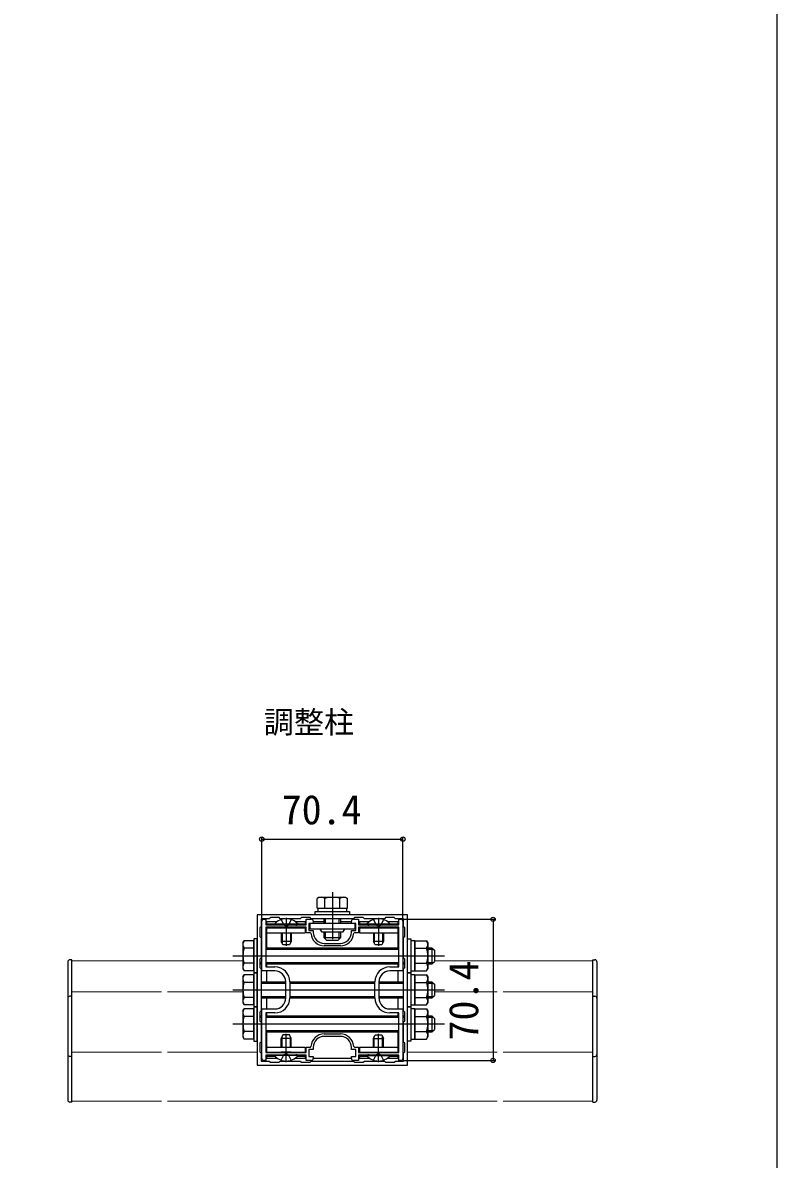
# Model space of a CAD drawing. Units: millimetres, scale not verified. Extents: x -875 to 875, y -1305 to 1297.
# Drawn here: x 499 to 875, y -732 to -165 of the extents above; entities that cross this region are included whole.
import ezdxf
from ezdxf.enums import TextEntityAlignment as Align

# ---------------------------------------------------------------- set-up
doc = ezdxf.new("R2010")
doc.units = ezdxf.units.MM
doc.header["$LTSCALE"] = 8
for name, color, linetype in [('0-1_USER1', 3, 'Continuous'), ('0-2_YKK_11', 7, 'Continuous'), ('0-3_YKK_11E', 7, 'Continuous'), ('0-5_YKK_13', 4, 'Continuous'), ('0-6_YKK_D', 6, 'Continuous'), ('0-7_YKK_ZWAK', 7, 'Continuous')]:
    doc.layers.add(name, color=color, linetype=linetype)
doc.layers.add('0-4_YKK_12', color=2, linetype='Continuous', lineweight=18)
doc.styles.add('ＭＳ ゴシック', font='')
doc.styles.get('ＭＳ ゴシック').set_extended_font_data('MS Gothic')

msp = doc.modelspace()

# ---------------------------------------------------------------- linework, layer by layer
at = {"layer": '0-2_YKK_11'}
for p, q in [((649, -624), (657, -624)), ((657, -625.2), (649, -625.2)), ((629.8, -651.2), (629.8, -643.2)), ((631.8, -643.2), (631.8, -651.2)), ((674.2, -651.2), (674.2, -643.2)), ((676.2, -643.2), (676.2, -651.2)), ((649, -669.2), (657, -669.2)), ((657, -670.4), (649, -670.4))]:
    msp.add_line(p, q, dxfattribs=at)
for points in [[(618.8, -612), (619.8, -612), (619.8, -614.7), (629.48, -614.7), (629.74, -614.85), (630.26, -614.85), (630.52, -614.7), (634.48, -614.7), (634.74, -614.85), (635.26, -614.85), (635.52, -614.7), (640, -614.7), (640, -612), (642.5, -612)], [(663.5, -612), (666, -612), (666, -614.7), (670.48, -614.7), (670.74, -614.85), (671.26, -614.85), (671.52, -614.7), (675.48, -614.7), (675.74, -614.85), (676.26, -614.85), (676.52, -614.7), (686.2, -614.7), (686.2, -612), (687.2, -612)], [(624.3, -637.7), (617.8, -637.7), (617.8, -613)], [(642.317, -618.979), (642.018, -618.7), (640, -618.7), (640, -615.9), (619.8, -615.9), (619.8, -635.7), (624.3, -635.7)], [(643.5, -613), (643.5, -614), (641.2, -614), (641.2, -617.5), (643.5, -617.5), (643.5, -618.5)], [(662.5, -618.5), (662.5, -617.5), (664.8, -617.5), (664.8, -614), (662.5, -614), (662.5, -613)], [(686.2, -615.9), (666, -615.9), (666, -618.7), (663.982, -618.7), (663.683, -618.979)], [(688.2, -613), (688.2, -637.7), (681.7, -637.7)], [(681.7, -635.7), (686.2, -635.7), (686.2, -615.9)], [(617.8, -681.4), (617.8, -656.7), (624.3, -656.7)], [(681.7, -656.7), (688.2, -656.7), (688.2, -681.4)], [(624.3, -658.7), (619.8, -658.7), (619.8, -678.5), (640, -678.5), (640, -675.7), (642.018, -675.7), (642.317, -675.421)], [(663.683, -675.421), (663.982, -675.7), (666, -675.7), (666, -678.5), (686.2, -678.5), (686.2, -658.7), (681.7, -658.7)], [(642.5, -682.4), (640, -682.4), (640, -679.7), (635.52, -679.7), (635.26, -679.55), (634.74, -679.55), (634.48, -679.7), (630.52, -679.7), (630.26, -679.55), (629.74, -679.55), (629.48, -679.7), (619.8, -679.7), (619.8, -682.4), (618.8, -682.4)], [(643.5, -675.9), (643.5, -676.9), (641.2, -676.9), (641.2, -680.4), (643.5, -680.4), (643.5, -681.4)], [(662.5, -681.4), (662.5, -680.4), (664.8, -680.4), (664.8, -676.9), (662.5, -676.9), (662.5, -675.9)], [(687.2, -682.4), (686.2, -682.4), (686.2, -679.7), (676.52, -679.7), (676.26, -679.55), (675.74, -679.55), (675.48, -679.7), (671.52, -679.7), (671.26, -679.55), (670.74, -679.55), (670.48, -679.7), (666, -679.7), (666, -682.4), (663.5, -682.4)]]:
    msp.add_lwpolyline(points, dxfattribs=at)
for centre, radius, start, end in [((618.8, -613), 1, 90.00001, 179.99999), ((642.5, -613), 1, 0.00001, 89.99999), ((663.5, -613), 1, 90.00001, 179.99999), ((687.2, -613), 1, 0.00001, 89.99999), ((649, -618.5), 6.7, 184.09604, 270), ((649, -618.5), 5.5, 180.00001, 269.99999), ((657, -618.5), 5.5, 270.00001, 359.99999), ((657, -618.5), 6.7, 270, 355.90396), ((624.3, -643.2), 7.5, 0.00001, 89.99999), ((624.3, -643.2), 5.5, 0.00001, 89.99999), ((681.7, -643.2), 7.5, 90.00001, 179.99999), ((681.7, -643.2), 5.5, 90.00001, 179.99999), ((624.3, -651.2), 5.5, 270.00001, 359.99999), ((624.3, -651.2), 7.5, 270.00001, 359.99999), ((681.7, -651.2), 7.5, 180.00001, 269.99999), ((681.7, -651.2), 5.5, 180.00001, 269.99999), ((649, -675.9), 6.7, 90, 175.90396), ((649, -675.9), 5.5, 90.00001, 179.99999), ((657, -675.9), 6.7, 4.09604, 90), ((657, -675.9), 5.5, 0.00001, 89.99999), ((618.8, -681.4), 1, 180.00001, 269.99999), ((642.5, -681.4), 1, 270.00001, 359.99999), ((663.5, -681.4), 1, 180.00001, 269.99999), ((687.2, -681.4), 1, 270.00001, 359.99999)]:
    msp.add_arc(centre, radius, start, end, dxfattribs=at)
at = {"layer": '0-3_YKK_11E'}
msp.add_lwpolyline([(690.5, -609.7), (615.5, -609.7), (615.5, -684.7), (690.5, -684.7)], close=True, dxfattribs=at)
for points in [[(663.5, -611.7), (642.5, -611.7), (641.9, -611.1), (637.6, -611.1), (637, -611.7), (627, -611.7), (626.4, -611.1), (622.1, -611.1), (621.5, -611.7), (617.5, -611.7), (617.5, -615.7), (616.9, -616.3), (616.9, -620.6), (617.5, -621.2), (617.5, -631.2), (616.9, -631.8), (616.9, -636.1), (617.5, -636.7), (617.5, -657.7), (616.9, -658.3), (616.9, -662.6), (617.5, -663.2), (617.5, -673.2), (616.9, -673.8), (616.9, -678.1), (617.5, -678.7), (617.5, -682.7), (621.5, -682.7), (622.1, -683.3), (626.4, -683.3), (627, -682.7), (637, -682.7), (637.6, -683.3), (641.9, -683.3), (642.5, -682.7), (663.5, -682.7), (664.1, -683.3), (668.4, -683.3), (669, -682.7), (679, -682.7)], [(679, -682.7), (679.6, -683.3), (683.9, -683.3), (684.5, -682.7), (688.5, -682.7), (688.5, -678.7), (689.1, -678.1), (689.1, -673.8), (688.5, -673.2), (688.5, -663.2), (689.1, -662.6), (689.1, -658.3), (688.5, -657.7), (688.5, -636.7), (689.1, -636.1), (689.1, -631.8), (688.5, -631.2), (688.5, -621.2), (689.1, -620.6), (689.1, -616.3), (688.5, -615.7), (688.5, -611.7), (684.5, -611.7), (683.9, -611.1), (679.6, -611.1), (679, -611.7), (669, -611.7), (668.4, -611.1), (664.1, -611.1), (663.5, -611.7)]]:
    msp.add_lwpolyline(points, dxfattribs=at)
at = {"layer": '0-4_YKK_12'}
for p, q in [((523, -632.7), (523, -702.7)), ((783, -632.7), (783, -702.7)), ((523, -648.2), (567.75, -648.2)), ((570.75, -648.2), (608.4, -648.2)), ((703.9, -648.2), (735.25, -648.2)), ((738.25, -648.2), (783, -648.2)), ((523, -678.2), (567.75, -678.2)), ((570.75, -678.2), (615.5, -678.2)), ((690.5, -678.2), (735.25, -678.2)), ((738.25, -678.2), (783, -678.2)), ((523, -702.7), (567.75, -702.7)), ((570.75, -702.7), (735.25, -702.7)), ((738.25, -702.7), (783, -702.7))]:
    msp.add_line(p, q, dxfattribs=at)
for points in [[(523, -632.7), (567.75, -632.7), (570.75, -632.7), (608.4, -632.7)], [(703.9, -632.7), (735.25, -632.7), (738.25, -632.7), (783, -632.7)]]:
    msp.add_lwpolyline(points, dxfattribs=at)
at = {"layer": '0-5_YKK_13'}
for p, q in [((646.5, -601), (645.494, -601.581)), ((646.5, -601), (659.5, -601)), ((653, -598.5), (653, -621)), ((659.5, -601), (660.506, -601.581)), ((645.494, -606.5), (645.494, -601.581)), ((645.494, -606.5), (660.506, -606.5)), ((645.95, -608.1), (645.95, -606.5)), ((649, -606.5), (657, -606.5)), ((649.247, -606.5), (649.247, -601.581)), ((656.753, -606.5), (656.753, -601.581)), ((660.05, -606.5), (660.05, -608.1)), ((660.506, -606.5), (660.506, -601.581)), ((627.5, -612.117), (628.855, -614.835)), ((630, -611.2), (630, -625.2)), ((632.5, -612.117), (631.145, -614.835)), ((649, -614), (649, -611.7)), ((649.648, -614), (649.648, -611.7)), ((653, -609.885), (653, -621.954)), ((656.352, -614), (656.352, -611.7)), ((657, -611.7), (657, -614)), ((673.5, -612.117), (674.855, -614.835)), ((676, -611.2), (676, -625.2)), ((678.5, -612.117), (677.145, -614.835)), ((620.1, -614.2), (624.321, -614.2)), ((620.1, -615.942), (620.1, -626.2)), ((620.1, -616.2), (639.5, -616.2)), ((624.1, -614.452), (624.1, -614.7)), ((635.9, -614.452), (624.1, -614.452)), ((624.1, -614.7), (635.9, -614.7)), ((627.5, -616.1), (627.573, -615.9)), ((632.5, -616.1), (627.5, -616.1)), ((627.5, -616.1), (627.5, -616.2)), ((627.933, -616.1), (627.891, -615.9)), ((627.933, -616.1), (627.933, -616.2)), ((630, -615.444), (628.855, -614.835)), ((630, -615.444), (631.145, -614.835)), ((632.067, -616.1), (632.109, -615.9)), ((632.067, -616.1), (632.067, -616.2)), ((632.5, -616.1), (632.427, -615.9)), ((632.5, -616.1), (632.5, -616.2)), ((640, -613.2), (634.566, -613.2)), ((635.679, -614.2), (639.5, -614.2)), ((635.9, -614.452), (635.9, -614.7)), ((639.5, -613.2), (639.5, -614.2)), ((639.5, -616.2), (639.5, -618.7)), ((641.8, -614), (641.8, -616.9)), ((664.2, -614), (641.8, -614)), ((664.2, -616.9), (641.8, -616.9)), ((649, -613.2), (643.5, -613.2)), ((662.5, -613.2), (657, -613.2)), ((664.2, -614), (664.2, -616.9)), ((671.434, -613.2), (666, -613.2)), ((666.5, -613.2), (666.5, -614.2)), ((666.5, -614.2), (670.321, -614.2)), ((666.5, -616.2), (666.5, -618.7)), ((666.5, -616.2), (685.9, -616.2)), ((670.1, -614.452), (670.1, -614.7)), ((681.9, -614.452), (670.1, -614.452)), ((670.1, -614.7), (681.9, -614.7)), ((673.5, -616.1), (673.573, -615.9)), ((678.5, -616.1), (673.5, -616.1)), ((673.5, -616.1), (673.5, -616.2)), ((673.933, -616.1), (673.891, -615.9)), ((673.933, -616.1), (673.933, -616.2)), ((676, -615.444), (674.855, -614.835)), ((676, -615.444), (677.145, -614.835)), ((678.067, -616.1), (678.109, -615.9)), ((678.067, -616.1), (678.067, -616.2)), ((678.5, -616.1), (678.427, -615.9)), ((678.5, -616.1), (678.5, -616.2)), ((681.679, -614.2), (685.9, -614.2)), ((681.9, -614.452), (681.9, -614.7)), ((685.9, -626.2), (685.9, -615.942)), ((608.4, -623.7), (608.981, -622.694)), ((620.1, -618.7), (639.5, -618.7)), ((627.5, -618.7), (627.5, -623)), ((632.5, -623), (627.5, -623)), ((628.3, -624.7), (627.5, -623)), ((627.933, -618.7), (627.933, -623.92)), ((632.5, -623), (631.7, -624.7)), ((632.067, -618.7), (632.067, -623.92)), ((632.5, -618.7), (632.5, -623)), ((658, -618.4), (648, -618.4)), ((649, -621.3), (649, -618.4)), ((657, -621.3), (649, -621.3)), ((650.2, -622.5), (649, -621.3)), ((649.648, -621.948), (649.648, -618.4)), ((655.8, -622.5), (650.2, -622.5)), ((655.8, -622.5), (657, -621.3)), ((656.352, -621.948), (656.352, -618.4)), ((657, -618.4), (657, -621.3)), ((666.5, -618.7), (685.9, -618.7)), ((673.5, -618.7), (673.5, -623)), ((678.5, -623), (673.5, -623)), ((674.3, -624.7), (673.5, -623)), ((673.933, -618.7), (673.933, -623.92)), ((678.5, -623), (677.7, -624.7)), ((678.067, -618.7), (678.067, -623.92)), ((678.5, -618.7), (678.5, -623)), ((692.1, -622.5), (694.1, -622.5)), ((608.4, -623.7), (608.4, -636.7)), ((613.9, -626.447), (608.981, -626.447)), ((617.5, -626.2), (617.8, -626.2)), ((617.5, -626.88), (617.8, -626.88)), ((619.8, -626.2), (686.2, -626.2)), ((619.8, -626.88), (686.2, -626.88)), ((631.7, -624.7), (628.3, -624.7)), ((677.7, -624.7), (674.3, -624.7)), ((688.2, -626.2), (688.5, -626.2)), ((688.2, -626.88), (688.5, -626.88)), ((694.1, -626.447), (700.019, -626.447)), ((700.6, -626.88), (703.38, -626.88)), ((702.7, -626.2), (702.7, -634.2)), ((521, -633.2), (521, -702.2)), ((523, -632.2), (522, -632.2)), ((523, -703.2), (523, -632.2)), ((603.4, -630.2), (708.9, -630.2)), ((613.9, -633.953), (608.981, -633.953)), ((616.9, -633.52), (617.8, -633.52)), ((616.9, -634.2), (617.8, -634.2)), ((619.8, -633.52), (686.2, -633.52)), ((619.8, -634.2), (686.2, -634.2)), ((620.1, -634.2), (620.1, -635.658)), ((685.9, -635.658), (685.9, -634.2)), ((688.2, -633.52), (689.1, -633.52)), ((688.2, -634.2), (689.1, -634.2)), ((694.1, -633.953), (700.019, -633.953)), ((700.6, -633.52), (703.38, -633.52)), ((783, -703.2), (783, -632.2)), ((783, -632.2), (784, -632.2)), ((785, -633.2), (785, -702.2)), ((608.4, -636.7), (608.981, -637.706)), ((608.4, -640.7), (608.981, -639.694)), ((613.9, -637.706), (608.981, -637.706)), ((620.1, -637.7), (620.1, -643.2)), ((685.9, -643.2), (685.9, -637.7)), ((692.1, -639.5), (694.1, -639.5)), ((608.4, -640.7), (608.4, -653.7)), ((613.9, -643.447), (608.981, -643.447)), ((617.5, -643.2), (629.8, -643.2)), ((617.5, -643.88), (629.8, -643.88)), ((631.8, -643.2), (674.2, -643.2)), ((631.8, -643.88), (674.2, -643.88)), ((676.2, -643.2), (688.5, -643.2)), ((676.2, -643.88), (688.5, -643.88)), ((694.1, -643.447), (700.019, -643.447)), ((700.6, -643.88), (703.38, -643.88)), ((702.7, -643.2), (702.7, -651.2)), ((523, -650.354), (522, -650.354)), ((603.4, -647.2), (708.9, -647.2)), ((613.9, -650.953), (608.981, -650.953)), ((617.5, -650.52), (629.8, -650.52)), ((617.5, -651.2), (629.8, -651.2)), ((620.1, -651.2), (620.1, -656.7)), ((631.8, -650.52), (674.2, -650.52)), ((631.8, -651.2), (674.2, -651.2)), ((676.2, -650.52), (688.5, -650.52)), ((676.2, -651.2), (688.5, -651.2)), ((685.9, -656.7), (685.9, -651.2)), ((694.1, -650.953), (700.019, -650.953)), ((700.6, -650.52), (703.38, -650.52)), ((783, -650.354), (784, -650.354)), ((608.4, -653.7), (608.981, -654.706)), ((608.4, -657.7), (608.981, -656.694)), ((608.4, -657.7), (608.4, -670.7)), ((613.9, -654.706), (608.981, -654.706)), ((692.1, -656.5), (694.1, -656.5)), ((613.9, -660.447), (608.981, -660.447)), ((616.9, -660.2), (617.8, -660.2)), ((616.9, -660.88), (617.8, -660.88)), ((619.8, -660.2), (686.2, -660.2)), ((619.8, -660.88), (686.2, -660.88)), ((620.1, -658.742), (620.1, -660.2)), ((685.9, -660.2), (685.9, -658.742)), ((688.2, -660.2), (689.1, -660.2)), ((688.2, -660.88), (689.1, -660.88)), ((694.1, -660.447), (700.019, -660.447)), ((700.6, -660.88), (703.38, -660.88)), ((702.7, -660.2), (702.7, -668.2)), ((603.4, -664.2), (708.9, -664.2)), ((613.9, -667.953), (608.981, -667.953)), ((617.5, -667.52), (617.8, -667.52)), ((617.5, -668.2), (617.8, -668.2)), ((619.8, -667.52), (686.2, -667.52)), ((619.8, -668.2), (686.2, -668.2)), ((620.1, -668.2), (620.1, -678.458)), ((685.9, -678.458), (685.9, -668.2)), ((688.2, -667.52), (688.5, -667.52)), ((688.2, -668.2), (688.5, -668.2)), ((694.1, -667.953), (700.019, -667.953)), ((700.6, -667.52), (703.38, -667.52)), ((608.4, -670.7), (608.981, -671.706)), ((613.9, -671.706), (608.981, -671.706)), ((628.3, -669.7), (627.5, -671.4)), ((627.5, -675.7), (627.5, -671.4)), ((632.5, -671.4), (627.5, -671.4)), ((627.933, -675.7), (627.933, -670.48)), ((631.7, -669.7), (628.3, -669.7)), ((630, -683.2), (630, -669.2)), ((632.5, -671.4), (631.7, -669.7)), ((632.067, -675.7), (632.067, -670.48)), ((632.5, -675.7), (632.5, -671.4)), ((673.5, -671.4), (674.3, -669.7)), ((673.5, -675.7), (673.5, -671.4)), ((673.5, -671.4), (678.5, -671.4)), ((673.933, -675.7), (673.933, -670.48)), ((674.3, -669.7), (677.7, -669.7)), ((676, -683.2), (676, -669.2)), ((677.7, -669.7), (678.5, -671.4)), ((678.067, -675.7), (678.067, -670.48)), ((678.5, -675.7), (678.5, -671.4)), ((523, -680.354), (522, -680.354)), ((620.1, -675.7), (639.5, -675.7)), ((620.1, -678.2), (639.5, -678.2)), ((620.1, -679.7), (620.1, -681.2)), ((620.1, -680.2), (624.321, -680.2)), ((624.1, -679.7), (635.9, -679.7)), ((624.1, -679.948), (624.1, -679.7)), ((635.9, -679.948), (624.1, -679.948)), ((627.5, -678.3), (627.5, -678.2)), ((632.5, -678.3), (627.5, -678.3)), ((627.5, -678.3), (627.573, -678.5)), ((627.5, -682.283), (628.855, -679.565)), ((627.933, -678.3), (627.891, -678.5)), ((627.933, -678.3), (627.933, -678.2)), ((630, -678.956), (628.855, -679.565)), ((630, -678.956), (631.145, -679.565)), ((632.5, -682.283), (631.145, -679.565)), ((632.067, -678.3), (632.067, -678.2)), ((632.067, -678.3), (632.109, -678.5)), ((632.5, -678.3), (632.427, -678.5)), ((632.5, -678.3), (632.5, -678.2)), ((635.679, -680.2), (639.5, -680.2)), ((635.9, -679.948), (635.9, -679.7)), ((639.5, -675.7), (639.5, -678.2)), ((639.5, -680.2), (639.5, -681.2)), ((666.5, -675.7), (666.5, -678.2)), ((666.5, -675.7), (685.9, -675.7)), ((666.5, -678.2), (685.9, -678.2)), ((666.5, -680.2), (670.321, -680.2)), ((666.5, -680.2), (666.5, -681.2)), ((681.9, -679.7), (670.1, -679.7)), ((670.1, -679.948), (670.1, -679.7)), ((670.1, -679.948), (681.9, -679.948)), ((673.5, -678.3), (673.5, -678.2)), ((673.5, -678.3), (678.5, -678.3)), ((673.5, -678.3), (673.573, -678.5)), ((673.5, -682.283), (674.855, -679.565)), ((673.933, -678.3), (673.891, -678.5)), ((673.933, -678.3), (673.933, -678.2)), ((676, -678.956), (674.855, -679.565)), ((676, -678.956), (677.145, -679.565)), ((678.5, -682.283), (677.145, -679.565)), ((678.067, -678.3), (678.067, -678.2)), ((678.067, -678.3), (678.109, -678.5)), ((678.5, -678.3), (678.427, -678.5)), ((678.5, -678.3), (678.5, -678.2)), ((681.679, -680.2), (685.9, -680.2)), ((681.9, -679.948), (681.9, -679.7)), ((685.9, -681.2), (685.9, -679.7)), ((783, -680.354), (784, -680.354)), ((620.1, -681.2), (625.434, -681.2)), ((634.566, -681.2), (640, -681.2)), ((643.5, -681.2), (662.5, -681.2)), ((666, -681.2), (671.434, -681.2)), ((680.566, -681.2), (685.9, -681.2)), ((523, -703.2), (522, -703.2)), ((783, -703.2), (784, -703.2))]:
    msp.add_line(p, q, dxfattribs=at)
for points in [[(661.5, -609.7), (644.5, -609.7), (644.5, -608.1), (661.5, -608.1)], [(615.5, -621.7), (613.9, -621.7), (613.9, -638.7), (615.5, -638.7)], [(692.1, -621.7), (692.1, -638.7), (690.5, -638.7), (690.5, -621.7)], [(615.5, -638.7), (613.9, -638.7), (613.9, -655.7), (615.5, -655.7)], [(692.1, -638.7), (692.1, -655.7), (690.5, -655.7), (690.5, -638.7)], [(615.5, -655.7), (613.9, -655.7), (613.9, -672.7), (615.5, -672.7)], [(692.1, -655.7), (692.1, -672.7), (690.5, -672.7), (690.5, -655.7)]]:
    msp.add_lwpolyline(points, close=True, dxfattribs=at)
for points in [[(625.434, -613.2), (620.1, -613.2), (620.1, -614.7)], [(659, -616.9), (658, -618.4), (648, -618.4), (647, -616.9)], [(685.9, -614.7), (685.9, -613.2), (680.566, -613.2)], [(613.9, -637.706), (613.9, -622.694), (608.981, -622.694)], [(694.1, -622.5), (694.1, -637.9), (692.1, -637.9)], [(694.1, -637.706), (694.1, -622.694), (700.019, -622.694), (700.6, -623.7), (700.6, -636.7)], [(700.6, -626.2), (702.7, -626.2), (703.9, -627.4), (703.9, -633)], [(700.6, -634.2), (702.7, -634.2), (703.9, -633)], [(613.9, -654.706), (613.9, -639.694), (608.981, -639.694)], [(694.1, -639.5), (694.1, -654.9), (692.1, -654.9)], [(694.1, -637.706), (700.019, -637.706), (700.6, -636.7)], [(694.1, -654.706), (694.1, -639.694), (700.019, -639.694), (700.6, -640.7), (700.6, -653.7)], [(700.6, -643.2), (702.7, -643.2), (703.9, -644.4), (703.9, -650)], [(700.6, -651.2), (702.7, -651.2), (703.9, -650)], [(613.9, -671.706), (613.9, -656.694), (608.981, -656.694)], [(694.1, -656.5), (694.1, -671.9), (692.1, -671.9)], [(694.1, -654.706), (700.019, -654.706), (700.6, -653.7)], [(694.1, -671.706), (694.1, -656.694), (700.019, -656.694), (700.6, -657.7), (700.6, -670.7)], [(700.6, -660.2), (702.7, -660.2), (703.9, -661.4), (703.9, -667)], [(700.6, -668.2), (702.7, -668.2), (703.9, -667)], [(694.1, -671.706), (700.019, -671.706), (700.6, -670.7)]]:
    msp.add_lwpolyline(points, dxfattribs=at)
for centre, radius, start, end in [((647.371, -604.323), 3.323, 55.61575, 124.38425), ((653, -613.419), 12.419, 72.41205, 107.58795), ((658.629, -604.323), 3.323, 55.61575, 124.38425), ((630, -619.4), 7.7, 39.98312, 140.01688), ((676, -619.4), 7.7, 39.98312, 140.01688), ((611.723, -624.571), 3.323, 145.61575, 214.38425), ((697.277, -624.571), 3.323, 325.61575, 34.38425), ((620.819, -630.2), 12.419, 162.41205, 197.58795), ((688.181, -630.2), 12.419, 342.41205, 17.58795), ((522, -633.2), 1, 90, 180), ((611.723, -635.829), 3.323, 145.61575, 214.38425), ((697.277, -635.829), 3.323, 325.61575, 34.38425), ((784, -633.2), 1, 0, 90), ((611.723, -641.571), 3.323, 145.61575, 214.38425), ((697.277, -641.571), 3.323, 325.61575, 34.38425), ((620.819, -647.2), 12.419, 162.41205, 197.58795), ((688.181, -647.2), 12.419, 342.41205, 17.58795), ((522, -651.354), 1, 90, 180), ((611.723, -652.829), 3.323, 145.61575, 214.38425), ((697.277, -652.829), 3.323, 325.61575, 34.38425), ((784, -651.354), 1, 0, 90), ((611.723, -658.571), 3.323, 145.61575, 214.38425), ((697.277, -658.571), 3.323, 325.61575, 34.38425), ((620.819, -664.2), 12.419, 162.41205, 197.58795), ((688.181, -664.2), 12.419, 342.41205, 17.58795), ((611.723, -669.829), 3.323, 145.61575, 214.38425), ((697.277, -669.829), 3.323, 325.61575, 34.38425), ((522, -679.354), 1, 180, 270), ((630, -675), 7.7, 219.98312, 320.01688), ((676, -675), 7.7, 219.98312, 320.01688), ((784, -679.354), 1, 270, 0), ((522, -702.2), 1, 180, 270), ((784, -702.2), 1, 270, 0)]:
    msp.add_arc(centre, radius, start, end, dxfattribs=at)
at = {"layer": '0-6_YKK_D'}
for p, q in [((617.8, -612), (617.8, -571)), ((617.8, -572), (688.2, -572)), ((688.2, -612), (688.2, -571)), ((688.2, -612), (734.2, -612)), ((733.2, -612), (733.2, -682.4)), ((688.2, -682.4), (734.2, -682.4))]:
    msp.add_line(p, q, dxfattribs=at)
for centre in [(617.8, -572), (688.2, -572), (733.2, -612), (733.2, -682.4)]:
    msp.add_circle(centre, 1.075, dxfattribs=at)
at = {"layer": '0-7_YKK_ZWAK'}
msp.add_lwpolyline([(-875, -1304.7), (875, -1304.7), (875, 1245.3)], dxfattribs=at)

# ---------------------------------------------------------------- texts
at = {"layer": '0-1_USER1', "style": 'ＭＳ ゴシック'}
msp.add_text('調整柱', height=11, dxfattribs=at).set_placement((618.807, -522.427), align=Align.BOTTOM_LEFT)
at = {"layer": '0-6_YKK_D', "style": 'ＭＳ ゴシック'}
msp.add_text('70.4', height=14.66, dxfattribs=at).set_placement((627.716, -569), align=Align.BOTTOM_LEFT)
msp.add_text('70.4', height=14.66, rotation=90, dxfattribs=at).set_placement((730.2, -672.484), align=Align.BOTTOM_LEFT)

doc.saveas('drawing.dxf')
